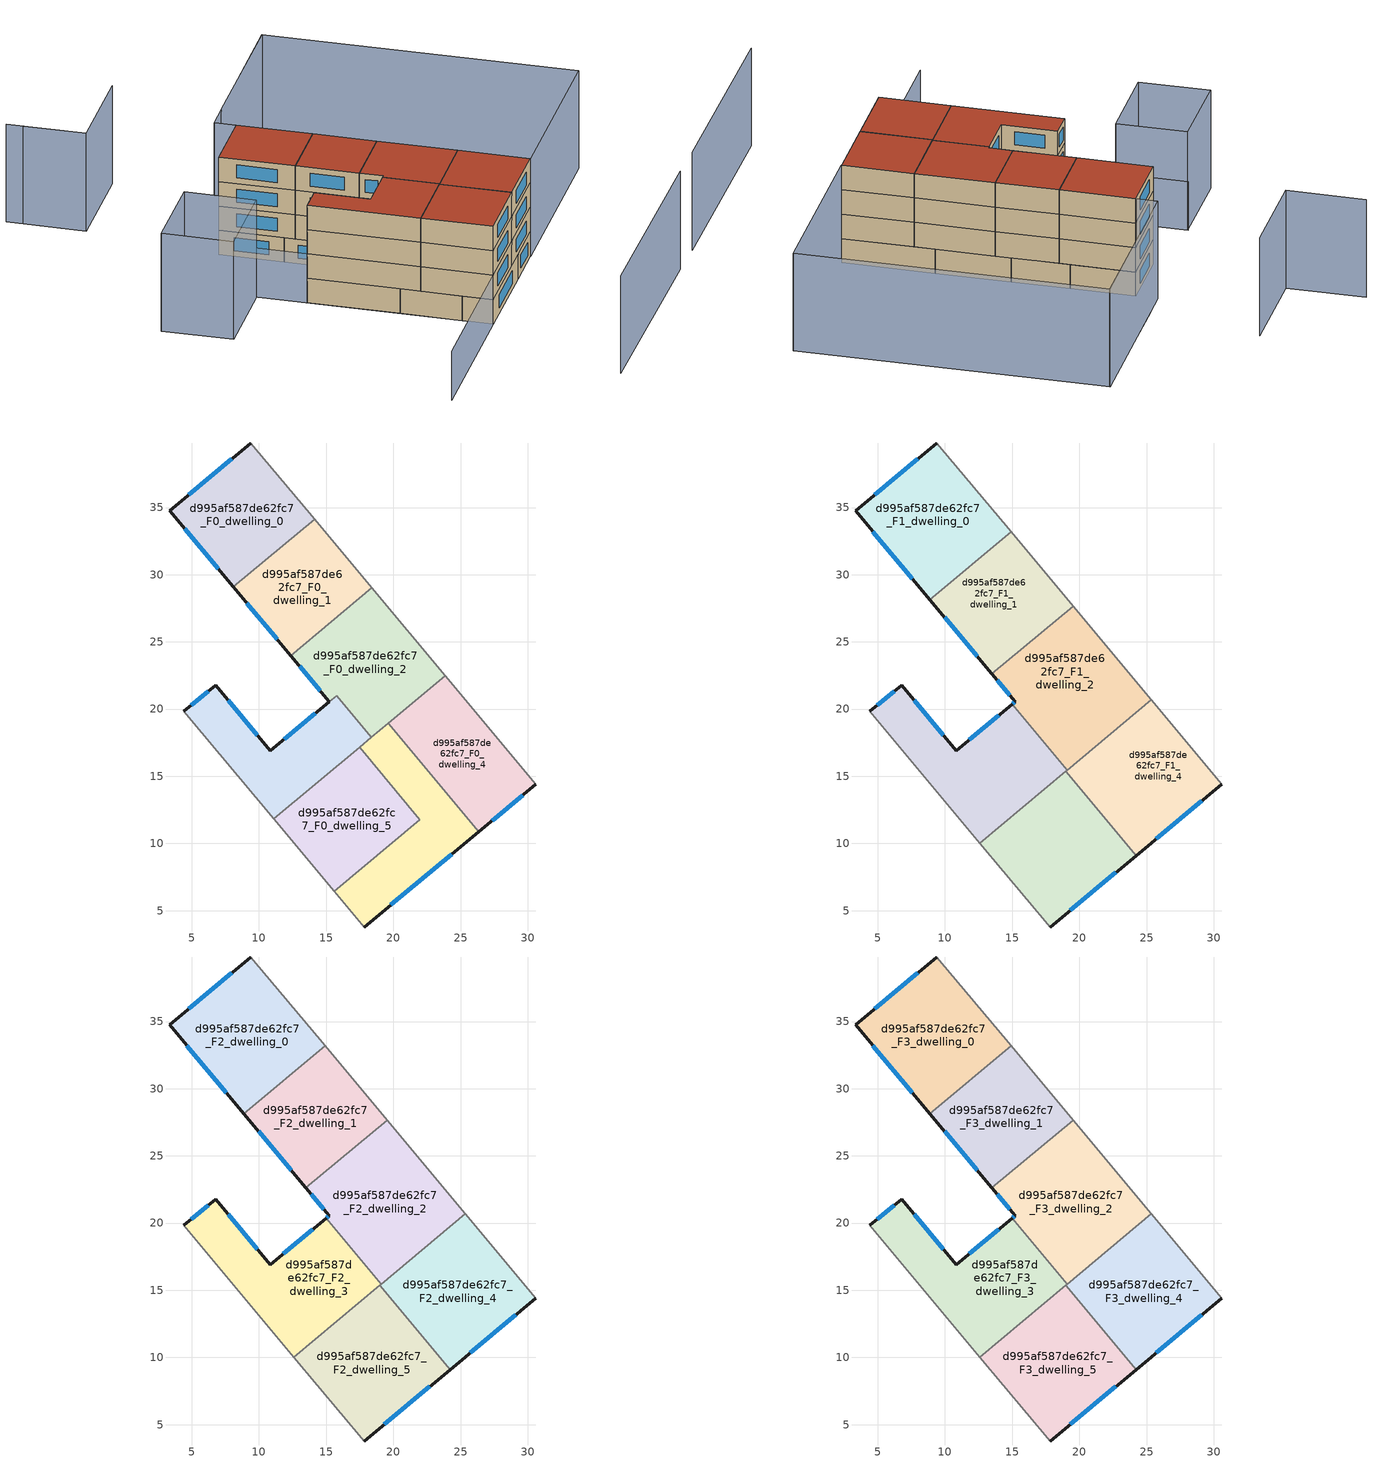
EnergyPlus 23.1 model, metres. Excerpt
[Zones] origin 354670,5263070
d995af587de62fc7_F0_dwelling_0
 floor ground (EU_floor_Construction): 9.4,39.8 14.13,34.13 8.09,29.09 3.35,34.77 z0
 wall outside (EU_wall_Construction): 9.4,39.8 3.35,34.77 8.09,29.09 z0:3
 wall to d995af587de62fc7_F0_dwelling_1 (EU_wall_Construction): 8.09,29.09 14.13,34.13 z0:3
 wall adiabatic (EU_wall_Construction): 14.13,34.13 9.4,39.8 z0:3
 window (EU_Window_Construction): 4.46,33.44 6.98,30.42 / 7.98,38.62 4.77,35.95 z0.7:2.3
d995af587de62fc7_F0_dwelling_1
 floor ground (EU_floor_Construction): 14.13,34.13 18.4,29.03 12.36,23.98 8.09,29.09 z0
 wall outside (EU_wall_Construction): 8.09,29.09 12.36,23.98 z0:3
 wall to d995af587de62fc7_F0_dwelling_2 (EU_wall_Construction): 12.36,23.98 18.4,29.03 z0:3
 wall adiabatic (EU_wall_Construction): 18.4,29.03 14.13,34.13 z0:3
 window (EU_Window_Construction): 9.09,27.89 11.36,25.18 z0.7:2.3
d995af587de62fc7_F0_dwelling_2
 floor ground (EU_floor_Construction): 18.4,29.03 23.87,22.48 18.37,17.89 15.77,21 15.23,20.55 12.36,23.98 z0
 wall outside (EU_wall_Construction): 12.36,23.98 15.23,20.55 z0:3
 wall adiabatic (EU_wall_Construction): 23.87,22.48 18.4,29.03 z0:3
 wall to d995af587de62fc7_F0_dwelling_3 (EU_wall_Construction): 15.23,20.55 15.77,21 18.37,17.89 z0:3
 wall to d995af587de62fc7_F0_dwelling_4 (EU_wall_Construction): 19.62,18.93 23.87,22.48 z0:3
 wall to d995af587de62fc7_F0_dwelling_6 (EU_wall_Construction): 18.37,17.89 19.62,18.93 z0:3
 window (EU_Window_Construction): 13.03,23.18 14.56,21.36 z0.7:2.3
d995af587de62fc7_F0_dwelling_3
 floor ground (EU_floor_Construction): 15.77,21 18.37,17.89 11.11,11.82 4.42,19.83 6.77,21.79 10.84,16.91 z0
 wall outside (EU_wall_Construction): 15.23,20.55 10.84,16.91 6.77,21.79 4.42,19.83 z0:3
 wall adiabatic (EU_wall_Construction): 4.42,19.83 11.11,11.82 z0:3
 wall to d995af587de62fc7_F0_dwelling_5 (EU_wall_Construction): 11.11,11.82 17.49,17.15 z0:3
 wall to d995af587de62fc7_F0_dwelling_6 (EU_wall_Construction): 17.49,17.15 18.37,17.89 z0:3
 window (EU_Window_Construction): 6.22,21.33 4.97,20.29 / 9.88,18.06 7.72,20.64 / 14.2,19.69 11.87,17.77 z0.7:2.3
d995af587de62fc7_F0_dwelling_4
 floor ground (EU_floor_Construction): 23.87,22.48 30.61,14.41 26.35,10.87 19.62,18.93 z0
 wall outside (EU_wall_Construction): 26.35,10.87 30.61,14.41 z0:3
 wall to d995af587de62fc7_F0_dwelling_6 (EU_wall_Construction): 19.62,18.93 26.35,10.87 z0:3
 wall adiabatic (EU_wall_Construction): 30.61,14.41 23.87,22.48 z0:3
 window (EU_Window_Construction): 27.36,11.7 29.61,13.58 z0.7:2.3
d995af587de62fc7_F0_dwelling_5
 floor ground (EU_floor_Construction): 17.49,17.15 21.97,11.78 15.59,6.45 11.11,11.82 z0
 wall to d995af587de62fc7_F0_dwelling_6 (EU_wall_Construction): 15.59,6.45 21.97,11.78 17.49,17.15 z0:3
 wall adiabatic (EU_wall_Construction): 11.11,11.82 15.59,6.45 z0:3
 ceiling adiabatic (EU_roof_Construction): 21.97,11.78 18.98,15.36 12.6,10.03 11.11,11.82 15.59,6.45 z3
d995af587de62fc7_F0_dwelling_6
 floor ground (EU_floor_Construction): 19.62,18.93 26.35,10.87 17.82,3.79 15.59,6.45 21.97,11.78 17.49,17.15 z0
 wall outside (EU_wall_Construction): 17.82,3.79 26.35,10.87 z0:3
 wall adiabatic (EU_wall_Construction): 15.59,6.45 17.82,3.79 z0:3
 window (EU_Window_Construction): 19.82,5.45 24.35,9.21 z0.7:2.3
d995af587de62fc7_F1_dwelling_0
 floor to d995af587de62fc7_F0_dwelling_0 (EU_floor_Construction): 9.4,39.8 14.13,34.13 8.09,29.09 3.35,34.77 z3
 floor to d995af587de62fc7_F0_dwelling_1 (EU_floor_Construction): 14.13,34.13 14.92,33.19 8.88,28.14 8.09,29.09 z3
 wall outside (EU_wall_Construction): 9.4,39.8 3.35,34.77 8.88,28.14 z3:6
 wall to d995af587de62fc7_F1_dwelling_1 (EU_wall_Construction): 8.88,28.14 14.92,33.19 z3:6
 wall adiabatic (EU_wall_Construction): 14.92,33.19 9.4,39.8 z3:6
 window (EU_Window_Construction): 4.65,33.21 7.58,29.7 / 7.98,38.62 4.77,35.95 z3.7:5.3
d995af587de62fc7_F1_dwelling_1
 floor to d995af587de62fc7_F0_dwelling_1 (EU_floor_Construction): 14.92,33.19 18.4,29.03 12.36,23.98 8.88,28.14 z3
 floor to d995af587de62fc7_F0_dwelling_2 (EU_floor_Construction): 18.4,29.03 19.54,27.66 13.5,22.62 12.36,23.98 z3
 wall outside (EU_wall_Construction): 8.88,28.14 13.5,22.62 z3:6
 wall to d995af587de62fc7_F1_dwelling_2 (EU_wall_Construction): 13.5,22.62 19.54,27.66 z3:6
 wall adiabatic (EU_wall_Construction): 19.54,27.66 14.92,33.19 z3:6
 window (EU_Window_Construction): 9.97,26.85 12.42,23.92 z3.7:5.3
d995af587de62fc7_F1_dwelling_2
 floor to d995af587de62fc7_F0_dwelling_2 (EU_floor_Construction): 19.54,27.66 23.87,22.48 18.37,17.89 15.77,21 15.23,20.55 13.5,22.62 z3
 floor to d995af587de62fc7_F0_dwelling_4 (EU_floor_Construction): 23.87,22.48 25.37,20.69 21.12,17.14 19.62,18.93 z3
 floor to d995af587de62fc7_F0_dwelling_3 (EU_floor_Construction): 15.77,21 18.37,17.89 17.59,17.24 14.99,20.35 z3
 floor to d995af587de62fc7_F0_dwelling_6 (EU_floor_Construction): 19.62,18.93 21.12,17.14 19.09,15.45 17.59,17.24 z3
 wall outside (EU_wall_Construction): 13.5,22.62 15.23,20.55 14.99,20.35 z3:6
 wall adiabatic (EU_wall_Construction): 25.37,20.69 19.54,27.66 z3:6
 wall to d995af587de62fc7_F1_dwelling_3 (EU_wall_Construction): 14.99,20.35 19.09,15.45 z3:6
 wall to d995af587de62fc7_F1_dwelling_4 (EU_wall_Construction): 19.09,15.45 25.37,20.69 z3:6
 window (EU_Window_Construction): 15.17,20.5 15.05,20.4 / 13.91,22.13 14.82,21.04 z3.7:5.3
d995af587de62fc7_F1_dwelling_3
 floor to d995af587de62fc7_F0_dwelling_3 (EU_floor_Construction): 14.99,20.35 17.59,17.24 11.11,11.82 4.42,19.83 6.77,21.79 10.84,16.91 z3
 floor to d995af587de62fc7_F0_dwelling_5 (EU_floor_Construction): 17.49,17.15 18.98,15.36 12.6,10.03 11.11,11.82 z3
 floor to d995af587de62fc7_F0_dwelling_6 (EU_floor_Construction): 17.59,17.24 19.09,15.45 18.99,15.37 18.98,15.36 17.49,17.15 z3
 wall outside (EU_wall_Construction): 14.99,20.35 10.84,16.91 6.77,21.79 4.42,19.83 z3:6
 wall to d995af587de62fc7_F1_dwelling_5 (EU_wall_Construction): 12.6,10.03 18.99,15.37 z3:6
 wall adiabatic (EU_wall_Construction): 4.42,19.83 12.6,10.03 z3:6
 wall to d995af587de62fc7_F1_dwelling_4 (EU_wall_Construction): 18.99,15.37 19.08,15.45 z3:6
 window (EU_Window_Construction): 6.22,21.33 4.97,20.29 / 9.88,18.06 7.72,20.64 / 14.01,19.54 11.81,17.72 z3.7:5.3
d995af587de62fc7_F1_dwelling_4
 floor to d995af587de62fc7_F0_dwelling_4 (EU_floor_Construction): 25.37,20.69 30.61,14.41 26.35,10.87 21.12,17.14 z3
 floor to d995af587de62fc7_F0_dwelling_6 (EU_floor_Construction): 21.12,17.14 26.35,10.87 24.22,9.1 18.99,15.37 z3
 wall outside (EU_wall_Construction): 24.22,9.1 30.61,14.41 z3:6
 wall to d995af587de62fc7_F1_dwelling_5 (EU_wall_Construction): 18.99,15.37 24.22,9.1 z3:6
 wall adiabatic (EU_wall_Construction): 30.61,14.41 25.37,20.69 z3:6
 window (EU_Window_Construction): 25.73,10.35 29.11,13.16 z3.7:5.3
d995af587de62fc7_F1_dwelling_5
 floor to d995af587de62fc7_F0_dwelling_6 (EU_floor_Construction): 21.97,11.78 18.98,15.36 18.99,15.37 24.22,9.1 17.82,3.79 15.59,6.45 z3
 floor adiabatic (EU_floor_Construction): 18.98,15.36 21.97,11.78 15.59,6.45 12.6,10.03 z3
 wall outside (EU_wall_Construction): 17.82,3.79 24.22,9.1 z3:6
 wall adiabatic (EU_wall_Construction): 12.6,10.03 17.82,3.79 z3:6
 window (EU_Window_Construction): 19.32,5.03 22.72,7.85 z3.7:5.3
d995af587de62fc7_F2_dwelling_0
 floor to d995af587de62fc7_F1_dwelling_0 (EU_floor_Construction): 9.4,39.8 14.92,33.19 8.88,28.14 3.35,34.77 z6
 wall outside (EU_wall_Construction): 9.4,39.8 3.35,34.77 8.88,28.14 z6:9
 wall to d995af587de62fc7_F2_dwelling_1 (EU_wall_Construction): 8.88,28.14 14.92,33.19 z6:9
 wall adiabatic (EU_wall_Construction): 14.92,33.19 9.4,39.8 z6:9
 window (EU_Window_Construction): 4.65,33.21 7.58,29.7 / 7.98,38.62 4.77,35.95 z6.7:8.3
d995af587de62fc7_F2_dwelling_1
 floor to d995af587de62fc7_F1_dwelling_1 (EU_floor_Construction): 14.92,33.19 19.54,27.66 13.5,22.62 8.88,28.14 z6
 wall outside (EU_wall_Construction): 8.88,28.14 13.5,22.62 z6:9
 wall to d995af587de62fc7_F2_dwelling_2 (EU_wall_Construction): 13.5,22.62 19.54,27.66 z6:9
 wall adiabatic (EU_wall_Construction): 19.54,27.66 14.92,33.19 z6:9
 window (EU_Window_Construction): 9.97,26.85 12.42,23.92 z6.7:8.3
d995af587de62fc7_F2_dwelling_2
 floor to d995af587de62fc7_F1_dwelling_2 (EU_floor_Construction): 19.54,27.66 25.37,20.69 19.09,15.45 14.99,20.35 15.23,20.55 13.5,22.62 z6
 wall outside (EU_wall_Construction): 13.5,22.62 15.23,20.55 14.99,20.35 z6:9
 wall adiabatic (EU_wall_Construction): 25.37,20.69 19.54,27.66 z6:9
 wall to d995af587de62fc7_F2_dwelling_3 (EU_wall_Construction): 14.99,20.35 19.09,15.45 z6:9
 wall to d995af587de62fc7_F2_dwelling_4 (EU_wall_Construction): 19.09,15.45 25.37,20.69 z6:9
 window (EU_Window_Construction): 15.17,20.5 15.05,20.4 / 13.91,22.13 14.82,21.04 z6.7:8.3
d995af587de62fc7_F2_dwelling_3
 floor to d995af587de62fc7_F1_dwelling_3 (EU_floor_Construction): 14.99,20.35 19.09,15.45 18.99,15.37 12.6,10.03 4.42,19.83 6.77,21.79 10.84,16.91 z6
 wall outside (EU_wall_Construction): 14.99,20.35 10.84,16.91 6.77,21.79 4.42,19.83 z6:9
 wall to d995af587de62fc7_F2_dwelling_5 (EU_wall_Construction): 12.6,10.03 18.99,15.37 z6:9
 wall adiabatic (EU_wall_Construction): 4.42,19.83 12.6,10.03 z6:9
 wall to d995af587de62fc7_F2_dwelling_4 (EU_wall_Construction): 18.99,15.37 19.08,15.45 z6:9
 window (EU_Window_Construction): 6.22,21.33 4.97,20.29 / 9.88,18.06 7.72,20.64 / 14.01,19.54 11.81,17.72 z6.7:8.3
d995af587de62fc7_F2_dwelling_4
 floor to d995af587de62fc7_F1_dwelling_4 (EU_floor_Construction): 25.37,20.69 30.61,14.41 24.22,9.1 18.99,15.37 z6
 wall outside (EU_wall_Construction): 24.22,9.1 30.61,14.41 z6:9
 wall to d995af587de62fc7_F2_dwelling_5 (EU_wall_Construction): 18.99,15.37 24.22,9.1 z6:9
 wall adiabatic (EU_wall_Construction): 30.61,14.41 25.37,20.69 z6:9
 window (EU_Window_Construction): 25.73,10.35 29.11,13.16 z6.7:8.3
d995af587de62fc7_F2_dwelling_5
 floor to d995af587de62fc7_F1_dwelling_5 (EU_floor_Construction): 18.99,15.37 24.22,9.1 17.82,3.79 12.6,10.03 z6
 wall outside (EU_wall_Construction): 17.82,3.79 24.22,9.1 z6:9
 wall adiabatic (EU_wall_Construction): 12.6,10.03 17.82,3.79 z6:9
 window (EU_Window_Construction): 19.32,5.03 22.72,7.85 z6.7:8.3
d995af587de62fc7_F3_dwelling_0
 floor to d995af587de62fc7_F2_dwelling_0 (EU_floor_Construction): 9.4,39.8 14.92,33.19 8.88,28.14 3.35,34.77 z9
 wall outside (EU_wall_Construction): 9.4,39.8 3.35,34.77 8.88,28.14 z9:12
 wall to d995af587de62fc7_F3_dwelling_1 (EU_wall_Construction): 8.88,28.14 14.92,33.19 z9:12
 wall adiabatic (EU_wall_Construction): 14.92,33.19 9.4,39.8 z9:12
 window (EU_Window_Construction): 4.65,33.21 7.58,29.7 / 7.98,38.62 4.77,35.95 z9.7:11.3
 roof outside (EU_roof_Construction): 14.92,33.19 9.4,39.8 3.35,34.77 8.88,28.14 z12
d995af587de62fc7_F3_dwelling_1
 floor to d995af587de62fc7_F2_dwelling_1 (EU_floor_Construction): 14.92,33.19 19.54,27.66 13.5,22.62 8.88,28.14 z9
 wall outside (EU_wall_Construction): 8.88,28.14 13.5,22.62 z9:12
 wall to d995af587de62fc7_F3_dwelling_2 (EU_wall_Construction): 13.5,22.62 19.54,27.66 z9:12
 wall adiabatic (EU_wall_Construction): 19.54,27.66 14.92,33.19 z9:12
 window (EU_Window_Construction): 9.97,26.85 12.42,23.92 z9.7:11.3
 roof outside (EU_roof_Construction): 19.54,27.66 14.92,33.19 8.88,28.14 13.5,22.62 z12
d995af587de62fc7_F3_dwelling_2
 floor to d995af587de62fc7_F2_dwelling_2 (EU_floor_Construction): 19.54,27.66 25.37,20.69 19.09,15.45 14.99,20.35 15.23,20.55 13.5,22.62 z9
 wall outside (EU_wall_Construction): 13.5,22.62 15.23,20.55 14.99,20.35 z9:12
 wall adiabatic (EU_wall_Construction): 25.37,20.69 19.54,27.66 z9:12
 wall to d995af587de62fc7_F3_dwelling_3 (EU_wall_Construction): 14.99,20.35 19.09,15.45 z9:12
 wall to d995af587de62fc7_F3_dwelling_4 (EU_wall_Construction): 19.09,15.45 25.37,20.69 z9:12
 window (EU_Window_Construction): 15.17,20.5 15.05,20.4 / 13.91,22.13 14.82,21.04 z9.7:11.3
 roof outside (EU_roof_Construction): 25.37,20.69 19.54,27.66 13.5,22.62 15.23,20.55 14.99,20.35 19.09,15.45 z12
d995af587de62fc7_F3_dwelling_3
 floor to d995af587de62fc7_F2_dwelling_3 (EU_floor_Construction): 14.99,20.35 19.09,15.45 18.99,15.37 12.6,10.03 4.42,19.83 6.77,21.79 10.84,16.91 z9
 wall outside (EU_wall_Construction): 14.99,20.35 10.84,16.91 6.77,21.79 4.42,19.83 z9:12
 wall to d995af587de62fc7_F3_dwelling_5 (EU_wall_Construction): 12.6,10.03 18.99,15.37 z9:12
 wall adiabatic (EU_wall_Construction): 4.42,19.83 12.6,10.03 z9:12
 wall to d995af587de62fc7_F3_dwelling_4 (EU_wall_Construction): 18.99,15.37 19.08,15.45 z9:12
 window (EU_Window_Construction): 6.22,21.33 4.97,20.29 / 9.88,18.06 7.72,20.64 / 14.01,19.54 11.81,17.72 z9.7:11.3
 roof outside (EU_roof_Construction): 18.99,15.37 19.09,15.45 14.99,20.35 10.84,16.91 6.77,21.79 4.42,19.83 12.6,10.03 z12
d995af587de62fc7_F3_dwelling_4
 floor to d995af587de62fc7_F2_dwelling_4 (EU_floor_Construction): 25.37,20.69 30.61,14.41 24.22,9.1 18.99,15.37 z9
 wall outside (EU_wall_Construction): 24.22,9.1 30.61,14.41 z9:12
 wall to d995af587de62fc7_F3_dwelling_5 (EU_wall_Construction): 18.99,15.37 24.22,9.1 z9:12
 wall adiabatic (EU_wall_Construction): 30.61,14.41 25.37,20.69 z9:12
 window (EU_Window_Construction): 25.73,10.35 29.11,13.16 z9.7:11.3
 roof outside (EU_roof_Construction): 30.61,14.41 25.37,20.69 18.99,15.37 24.22,9.1 z12
d995af587de62fc7_F3_dwelling_5
 floor to d995af587de62fc7_F2_dwelling_5 (EU_floor_Construction): 18.99,15.37 24.22,9.1 17.82,3.79 12.6,10.03 z9
 wall outside (EU_wall_Construction): 17.82,3.79 24.22,9.1 z9:12
 wall adiabatic (EU_wall_Construction): 12.6,10.03 17.82,3.79 z9:12
 window (EU_Window_Construction): 19.32,5.03 22.72,7.85 z9.7:11.3
 roof outside (EU_roof_Construction): 24.22,9.1 18.99,15.37 12.6,10.03 17.82,3.79 z12
shading: 22.13,-13.9 41.98,2.3 / -10.72,54.82 -4.95,47.86 / 4.02,55.31 -4.97,47.85 / -4.97,47.85 -9.49,53.29 / 24.39,55.46 10.3,43.76 / 0.63,24.08 -7.21,17.57 / -7.21,17.57 -12.4,23.82 / -12.4,23.82 -4.56,30.33 / -4.56,30.33 0.63,24.08 / 30.66,14.36 7.82,41.7 / 7.82,41.7 24.35,55.51 / 24.35,55.51 47.19,28.18 / 47.19,28.18 30.66,14.36 z0:12; -4.47,30.48 17.82,3.79 / 17.82,3.79 3.46,-8.21 z0:6
[Building]
EU S2 Campaign: North Axis=0; Terrain=City; Solar Distribution=FullExterior
[Site:Location]
Budapest.Ferenc.Liszt.Intl.AP: Latitude=47.437; Longitude=19.256; Time Zone=1; Elevation=185
[SizingPeriod:WeatherFileDays]
AnnualSizingPeriod: Begin Month=1; Begin Day of Month=1; End Month=12; End Day of Month=31; Day of Week for Start Day=Monday; Use Weather File Daylight Saving Period=No; Use Weather File Rain and Snow Indicators=No
[MATERIAL]
EU_InternalMass_Material: Roughness=MediumRough; Thickness=0.1; Conductivity=1; Density=1800; Specific Heat=900; Thermal Absorptance=0.9; Solar Absorptance=0.7; Visible Absorptance=0.7
[MATERIAL:NOMASS] Roughness=MediumRough; Thermal Absorptance=0.9; Solar Absorptance=0.7; Visible Absorptance=0.7
Name | Thermal Resistance
EU_wall_NoMass | 0.832559
EU_roof_NoMass | 1.39638
EU_floor_NoMass | 0.872794
[WINDOWMATERIAL:SIMPLEGLAZINGSYSTEM]
EU_Window_SimpleGlazing: UFactor=2.79869; Solar Heat Gain Coefficient=0.75; Visible Transmittance=0.75
[CONSTRUCTION]
EU_wall_Construction: EU_wall_NoMass
EU_roof_Construction: EU_roof_NoMass
EU_floor_Construction: EU_floor_NoMass
EU_Window_Construction: EU_Window_SimpleGlazing
EU_InternalMass_Construction: EU_InternalMass_Material
[ZONE] Type=1; Multiplier=1; Ceiling Height=autocalculate; Floor Area=autocalculate; Part of Total Floor Area=Yes
Name | Volume
d995af587de62fc7_F0_dwelling_0; d995af587de62fc7_F0_dwelling_4 | 174.538
d995af587de62fc7_F1_dwelling_0; d995af587de62fc7_F2_dwelling_0; d995af587de62fc7_F3_dwelling_0 | 203.64
d995af587de62fc7_F0_dwelling_1 | 157.14
d995af587de62fc7_F1_dwelling_1; d995af587de62fc7_F2_dwelling_1; d995af587de62fc7_F3_dwelling_1 | 169.962
d995af587de62fc7_F0_dwelling_2 | 192.753
d995af587de62fc7_F1_dwelling_2; d995af587de62fc7_F2_dwelling_2; d995af587de62fc7_F3_dwelling_2 | 220.464
d995af587de62fc7_F0_dwelling_3 | 173.717
d995af587de62fc7_F1_dwelling_3; d995af587de62fc7_F2_dwelling_3; d995af587de62fc7_F3_dwelling_3 | 220.46
d995af587de62fc7_F1_dwelling_4; d995af587de62fc7_F2_dwelling_4; d995af587de62fc7_F3_dwelling_4 | 203.623
d995af587de62fc7_F0_dwelling_5 | 174.551
d995af587de62fc7_F1_dwelling_5; d995af587de62fc7_F2_dwelling_5; d995af587de62fc7_F3_dwelling_5 | 203.616
d995af587de62fc7_F0_dwelling_6 | 174.547
[INTERNALMASS] Construction=EU_InternalMass_Construction
Name | Zone or ZoneList | Surface Area
d995af587de62fc7_F0_dwelling_0_EU_InternalMass | d995af587de62fc7_F0_dwelling_0 | 58.1793
d995af587de62fc7_F0_dwelling_1_EU_InternalMass | d995af587de62fc7_F0_dwelling_1 | 52.3801
d995af587de62fc7_F0_dwelling_2_EU_InternalMass | d995af587de62fc7_F0_dwelling_2 | 64.2505
d995af587de62fc7_F0_dwelling_3_EU_InternalMass | d995af587de62fc7_F0_dwelling_3 | 57.913
d995af587de62fc7_F0_dwelling_4_EU_InternalMass | d995af587de62fc7_F0_dwelling_4 | 58.1774
d995af587de62fc7_F0_dwelling_5_EU_InternalMass | d995af587de62fc7_F0_dwelling_5 | 58.1812
d995af587de62fc7_F0_dwelling_6_EU_InternalMass | d995af587de62fc7_F0_dwelling_6 | 58.1822
d995af587de62fc7_F1_dwelling_0_EU_InternalMass | d995af587de62fc7_F1_dwelling_0 | 67.88
d995af587de62fc7_F1_dwelling_1_EU_InternalMass | d995af587de62fc7_F1_dwelling_1 | 56.6541
d995af587de62fc7_F1_dwelling_2_EU_InternalMass | d995af587de62fc7_F1_dwelling_2 | 73.4871
d995af587de62fc7_F1_dwelling_3_EU_InternalMass | d995af587de62fc7_F1_dwelling_3 | 73.4885
d995af587de62fc7_F1_dwelling_4_EU_InternalMass | d995af587de62fc7_F1_dwelling_4 | 67.873
d995af587de62fc7_F1_dwelling_5_EU_InternalMass | d995af587de62fc7_F1_dwelling_5 | 67.8709
d995af587de62fc7_F2_dwelling_0_EU_InternalMass | d995af587de62fc7_F2_dwelling_0 | 67.88
d995af587de62fc7_F2_dwelling_1_EU_InternalMass | d995af587de62fc7_F2_dwelling_1 | 56.6541
d995af587de62fc7_F2_dwelling_2_EU_InternalMass | d995af587de62fc7_F2_dwelling_2 | 73.4871
d995af587de62fc7_F2_dwelling_3_EU_InternalMass | d995af587de62fc7_F2_dwelling_3 | 73.4885
d995af587de62fc7_F2_dwelling_4_EU_InternalMass | d995af587de62fc7_F2_dwelling_4 | 67.873
d995af587de62fc7_F2_dwelling_5_EU_InternalMass | d995af587de62fc7_F2_dwelling_5 | 67.8709
d995af587de62fc7_F3_dwelling_0_EU_InternalMass | d995af587de62fc7_F3_dwelling_0 | 67.88
d995af587de62fc7_F3_dwelling_1_EU_InternalMass | d995af587de62fc7_F3_dwelling_1 | 56.6541
d995af587de62fc7_F3_dwelling_2_EU_InternalMass | d995af587de62fc7_F3_dwelling_2 | 73.4871
d995af587de62fc7_F3_dwelling_3_EU_InternalMass | d995af587de62fc7_F3_dwelling_3 | 73.4885
d995af587de62fc7_F3_dwelling_4_EU_InternalMass | d995af587de62fc7_F3_dwelling_4 | 67.873
d995af587de62fc7_F3_dwelling_5_EU_InternalMass | d995af587de62fc7_F3_dwelling_5 | 67.8709
[OTHEREQUIPMENT] Fuel Type=Electricity; Design Level Calculation Method=Watts/Area; Power per Zone Floor Area=1; Fraction Latent=0; Fraction Radiant=0; Fraction Lost=0; Carbon Dioxide Generation Rate=0; EndUse Subcategory=EU_Step8_InternalGains
Name | Zone or ZoneList or Space or SpaceList | Schedule
EU_Step8_InternalGain_d995af587de62fc7_F0_dwelling_0_f000 | d995af587de62fc7_F0_dwelling_0 | EU_Step8_GainSchedule_d995af587de62fc7_F0_dwelling_0_f000
EU_Step8_InternalGain_d995af587de62fc7_F0_dwelling_1_f000 | d995af587de62fc7_F0_dwelling_1 | EU_Step8_GainSchedule_d995af587de62fc7_F0_dwelling_1_f000
EU_Step8_InternalGain_d995af587de62fc7_F0_dwelling_2_f000 | d995af587de62fc7_F0_dwelling_2 | EU_Step8_GainSchedule_d995af587de62fc7_F0_dwelling_2_f000
EU_Step8_InternalGain_d995af587de62fc7_F0_dwelling_3_f000 | d995af587de62fc7_F0_dwelling_3 | EU_Step8_GainSchedule_d995af587de62fc7_F0_dwelling_3_f000
EU_Step8_InternalGain_d995af587de62fc7_F0_dwelling_4_f000 | d995af587de62fc7_F0_dwelling_4 | EU_Step8_GainSchedule_d995af587de62fc7_F0_dwelling_4_f000
EU_Step8_InternalGain_d995af587de62fc7_F0_dwelling_5_f000 | d995af587de62fc7_F0_dwelling_5 | EU_Step8_GainSchedule_d995af587de62fc7_F0_dwelling_5_f000
EU_Step8_InternalGain_d995af587de62fc7_F0_dwelling_6_f000 | d995af587de62fc7_F0_dwelling_6 | EU_Step8_GainSchedule_d995af587de62fc7_F0_dwelling_6_f000
EU_Step8_InternalGain_d995af587de62fc7_F1_dwelling_0_f000 | d995af587de62fc7_F1_dwelling_0 | EU_Step8_GainSchedule_d995af587de62fc7_F1_dwelling_0_f000
EU_Step8_InternalGain_d995af587de62fc7_F1_dwelling_1_f000 | d995af587de62fc7_F1_dwelling_1 | EU_Step8_GainSchedule_d995af587de62fc7_F1_dwelling_1_f000
EU_Step8_InternalGain_d995af587de62fc7_F1_dwelling_2_f000 | d995af587de62fc7_F1_dwelling_2 | EU_Step8_GainSchedule_d995af587de62fc7_F1_dwelling_2_f000
EU_Step8_InternalGain_d995af587de62fc7_F1_dwelling_3_f000 | d995af587de62fc7_F1_dwelling_3 | EU_Step8_GainSchedule_d995af587de62fc7_F1_dwelling_3_f000
EU_Step8_InternalGain_d995af587de62fc7_F1_dwelling_4_f000 | d995af587de62fc7_F1_dwelling_4 | EU_Step8_GainSchedule_d995af587de62fc7_F1_dwelling_4_f000
EU_Step8_InternalGain_d995af587de62fc7_F1_dwelling_5_f000 | d995af587de62fc7_F1_dwelling_5 | EU_Step8_GainSchedule_d995af587de62fc7_F1_dwelling_5_f000
EU_Step8_InternalGain_d995af587de62fc7_F2_dwelling_0_f000 | d995af587de62fc7_F2_dwelling_0 | EU_Step8_GainSchedule_d995af587de62fc7_F2_dwelling_0_f000
EU_Step8_InternalGain_d995af587de62fc7_F2_dwelling_1_f000 | d995af587de62fc7_F2_dwelling_1 | EU_Step8_GainSchedule_d995af587de62fc7_F2_dwelling_1_f000
EU_Step8_InternalGain_d995af587de62fc7_F2_dwelling_2_f000 | d995af587de62fc7_F2_dwelling_2 | EU_Step8_GainSchedule_d995af587de62fc7_F2_dwelling_2_f000
EU_Step8_InternalGain_d995af587de62fc7_F2_dwelling_3_f000 | d995af587de62fc7_F2_dwelling_3 | EU_Step8_GainSchedule_d995af587de62fc7_F2_dwelling_3_f000
EU_Step8_InternalGain_d995af587de62fc7_F2_dwelling_4_f000 | d995af587de62fc7_F2_dwelling_4 | EU_Step8_GainSchedule_d995af587de62fc7_F2_dwelling_4_f000
EU_Step8_InternalGain_d995af587de62fc7_F2_dwelling_5_f000 | d995af587de62fc7_F2_dwelling_5 | EU_Step8_GainSchedule_d995af587de62fc7_F2_dwelling_5_f000
EU_Step8_InternalGain_d995af587de62fc7_F3_dwelling_0_f000 | d995af587de62fc7_F3_dwelling_0 | EU_Step8_GainSchedule_d995af587de62fc7_F3_dwelling_0_f000
EU_Step8_InternalGain_d995af587de62fc7_F3_dwelling_1_f000 | d995af587de62fc7_F3_dwelling_1 | EU_Step8_GainSchedule_d995af587de62fc7_F3_dwelling_1_f000
EU_Step8_InternalGain_d995af587de62fc7_F3_dwelling_2_f000 | d995af587de62fc7_F3_dwelling_2 | EU_Step8_GainSchedule_d995af587de62fc7_F3_dwelling_2_f000
EU_Step8_InternalGain_d995af587de62fc7_F3_dwelling_3_f000 | d995af587de62fc7_F3_dwelling_3 | EU_Step8_GainSchedule_d995af587de62fc7_F3_dwelling_3_f000
EU_Step8_InternalGain_d995af587de62fc7_F3_dwelling_4_f000 | d995af587de62fc7_F3_dwelling_4 | EU_Step8_GainSchedule_d995af587de62fc7_F3_dwelling_4_f000
EU_Step8_InternalGain_d995af587de62fc7_F3_dwelling_5_f000 | d995af587de62fc7_F3_dwelling_5 | EU_Step8_GainSchedule_d995af587de62fc7_F3_dwelling_5_f000
[ZONEVENTILATION:DESIGNFLOWRATE] Schedule=EU_AlwaysOn; Design Flow Rate Calculation Method=AirChanges/Hour; Air Changes per Hour=0.475469; Ventilation Type=Natural; Fan Pressure Rise=0; Fan Total Efficiency=1; Constant Term Coefficient=1; Temperature Term Coefficient=0; Velocity Term Coefficient=0; Velocity Squared Term Coefficient=0; Minimum Indoor Temperature=-100; Maximum Indoor Temperature=100; Delta Temperature=-100; Minimum Outdoor Temperature=-100; Maximum Outdoor Temperature=100; Maximum Wind Speed=40
Name | Zone or ZoneList or Space or SpaceList
EU_ConstantAir_d995af587de62fc7_F0_dwelling_0 | d995af587de62fc7_F0_dwelling_0
EU_ConstantAir_d995af587de62fc7_F0_dwelling_1 | d995af587de62fc7_F0_dwelling_1
EU_ConstantAir_d995af587de62fc7_F0_dwelling_2 | d995af587de62fc7_F0_dwelling_2
EU_ConstantAir_d995af587de62fc7_F0_dwelling_3 | d995af587de62fc7_F0_dwelling_3
EU_ConstantAir_d995af587de62fc7_F0_dwelling_4 | d995af587de62fc7_F0_dwelling_4
EU_ConstantAir_d995af587de62fc7_F0_dwelling_5 | d995af587de62fc7_F0_dwelling_5
EU_ConstantAir_d995af587de62fc7_F0_dwelling_6 | d995af587de62fc7_F0_dwelling_6
EU_ConstantAir_d995af587de62fc7_F1_dwelling_0 | d995af587de62fc7_F1_dwelling_0
EU_ConstantAir_d995af587de62fc7_F1_dwelling_1 | d995af587de62fc7_F1_dwelling_1
EU_ConstantAir_d995af587de62fc7_F1_dwelling_2 | d995af587de62fc7_F1_dwelling_2
EU_ConstantAir_d995af587de62fc7_F1_dwelling_3 | d995af587de62fc7_F1_dwelling_3
EU_ConstantAir_d995af587de62fc7_F1_dwelling_4 | d995af587de62fc7_F1_dwelling_4
EU_ConstantAir_d995af587de62fc7_F1_dwelling_5 | d995af587de62fc7_F1_dwelling_5
EU_ConstantAir_d995af587de62fc7_F2_dwelling_0 | d995af587de62fc7_F2_dwelling_0
EU_ConstantAir_d995af587de62fc7_F2_dwelling_1 | d995af587de62fc7_F2_dwelling_1
EU_ConstantAir_d995af587de62fc7_F2_dwelling_2 | d995af587de62fc7_F2_dwelling_2
EU_ConstantAir_d995af587de62fc7_F2_dwelling_3 | d995af587de62fc7_F2_dwelling_3
EU_ConstantAir_d995af587de62fc7_F2_dwelling_4 | d995af587de62fc7_F2_dwelling_4
EU_ConstantAir_d995af587de62fc7_F2_dwelling_5 | d995af587de62fc7_F2_dwelling_5
EU_ConstantAir_d995af587de62fc7_F3_dwelling_0 | d995af587de62fc7_F3_dwelling_0
EU_ConstantAir_d995af587de62fc7_F3_dwelling_1 | d995af587de62fc7_F3_dwelling_1
EU_ConstantAir_d995af587de62fc7_F3_dwelling_2 | d995af587de62fc7_F3_dwelling_2
EU_ConstantAir_d995af587de62fc7_F3_dwelling_3 | d995af587de62fc7_F3_dwelling_3
EU_ConstantAir_d995af587de62fc7_F3_dwelling_4 | d995af587de62fc7_F3_dwelling_4
EU_ConstantAir_d995af587de62fc7_F3_dwelling_5 | d995af587de62fc7_F3_dwelling_5
[HVACTEMPLATE:THERMOSTAT] Constant Heating Setpoint=20; Constant Cooling Setpoint=50
EU_HeatOnly_d995af587de62fc7_F0_dwelling_0; EU_HeatOnly_d995af587de62fc7_F0_dwelling_1; EU_HeatOnly_d995af587de62fc7_F0_dwelling_2; EU_HeatOnly_d995af587de62fc7_F0_dwelling_3; EU_HeatOnly_d995af587de62fc7_F0_dwelling_4; EU_HeatOnly_d995af587de62fc7_F0_dwelling_5; EU_HeatOnly_d995af587de62fc7_F0_dwelling_6; EU_HeatOnly_d995af587de62fc7_F1_dwelling_0; EU_HeatOnly_d995af587de62fc7_F1_dwelling_1; EU_HeatOnly_d995af587de62fc7_F1_dwelling_2; EU_HeatOnly_d995af587de62fc7_F1_dwelling_3; EU_HeatOnly_d995af587de62fc7_F1_dwelling_4; EU_HeatOnly_d995af587de62fc7_F1_dwelling_5; EU_HeatOnly_d995af587de62fc7_F2_dwelling_0; EU_HeatOnly_d995af587de62fc7_F2_dwelling_1; EU_HeatOnly_d995af587de62fc7_F2_dwelling_2; EU_HeatOnly_d995af587de62fc7_F2_dwelling_3; EU_HeatOnly_d995af587de62fc7_F2_dwelling_4; EU_HeatOnly_d995af587de62fc7_F2_dwelling_5; EU_HeatOnly_d995af587de62fc7_F3_dwelling_0; EU_HeatOnly_d995af587de62fc7_F3_dwelling_1; EU_HeatOnly_d995af587de62fc7_F3_dwelling_2; EU_HeatOnly_d995af587de62fc7_F3_dwelling_3; EU_HeatOnly_d995af587de62fc7_F3_dwelling_4; EU_HeatOnly_d995af587de62fc7_F3_dwelling_5
[HVACTEMPLATE:ZONE:IDEALLOADSAIRSYSTEM] System Availability Schedule=EU_AlwaysOn; Maximum Heating Supply Air Temperature=50; Minimum Cooling Supply Air Temperature=13; Maximum Heating Supply Air Humidity Ratio=0.0156; Minimum Cooling Supply Air Humidity Ratio=0.0077; Heating Limit=NoLimit; Cooling Limit=NoLimit; Heating Availability Schedule=EU_AlwaysOn; Cooling Availability Schedule=EU_CoolingOff; Dehumidification Control Type=ConstantSensibleHeatRatio; Cooling Sensible Heat Ratio=0.7; Dehumidification Setpoint=60; Humidification Control Type=None; Humidification Setpoint=30; Outdoor Air Method=None; Outdoor Air Flow Rate per Person=0.00944; Outdoor Air Flow Rate per Zone Floor Area=0; Outdoor Air Flow Rate per Zone=0; Demand Controlled Ventilation Type=None; Outdoor Air Economizer Type=NoEconomizer; Heat Recovery Type=None; Sensible Heat Recovery Effectiveness=0.7; Latent Heat Recovery Effectiveness=0.65
Name | Template Thermostat
d995af587de62fc7_F0_dwelling_0 | EU_HeatOnly_d995af587de62fc7_F0_dwelling_0
d995af587de62fc7_F0_dwelling_1 | EU_HeatOnly_d995af587de62fc7_F0_dwelling_1
d995af587de62fc7_F0_dwelling_2 | EU_HeatOnly_d995af587de62fc7_F0_dwelling_2
d995af587de62fc7_F0_dwelling_3 | EU_HeatOnly_d995af587de62fc7_F0_dwelling_3
d995af587de62fc7_F0_dwelling_4 | EU_HeatOnly_d995af587de62fc7_F0_dwelling_4
d995af587de62fc7_F0_dwelling_5 | EU_HeatOnly_d995af587de62fc7_F0_dwelling_5
d995af587de62fc7_F0_dwelling_6 | EU_HeatOnly_d995af587de62fc7_F0_dwelling_6
d995af587de62fc7_F1_dwelling_0 | EU_HeatOnly_d995af587de62fc7_F1_dwelling_0
d995af587de62fc7_F1_dwelling_1 | EU_HeatOnly_d995af587de62fc7_F1_dwelling_1
d995af587de62fc7_F1_dwelling_2 | EU_HeatOnly_d995af587de62fc7_F1_dwelling_2
d995af587de62fc7_F1_dwelling_3 | EU_HeatOnly_d995af587de62fc7_F1_dwelling_3
d995af587de62fc7_F1_dwelling_4 | EU_HeatOnly_d995af587de62fc7_F1_dwelling_4
d995af587de62fc7_F1_dwelling_5 | EU_HeatOnly_d995af587de62fc7_F1_dwelling_5
d995af587de62fc7_F2_dwelling_0 | EU_HeatOnly_d995af587de62fc7_F2_dwelling_0
d995af587de62fc7_F2_dwelling_1 | EU_HeatOnly_d995af587de62fc7_F2_dwelling_1
d995af587de62fc7_F2_dwelling_2 | EU_HeatOnly_d995af587de62fc7_F2_dwelling_2
d995af587de62fc7_F2_dwelling_3 | EU_HeatOnly_d995af587de62fc7_F2_dwelling_3
d995af587de62fc7_F2_dwelling_4 | EU_HeatOnly_d995af587de62fc7_F2_dwelling_4
d995af587de62fc7_F2_dwelling_5 | EU_HeatOnly_d995af587de62fc7_F2_dwelling_5
d995af587de62fc7_F3_dwelling_0 | EU_HeatOnly_d995af587de62fc7_F3_dwelling_0
d995af587de62fc7_F3_dwelling_1 | EU_HeatOnly_d995af587de62fc7_F3_dwelling_1
d995af587de62fc7_F3_dwelling_2 | EU_HeatOnly_d995af587de62fc7_F3_dwelling_2
d995af587de62fc7_F3_dwelling_3 | EU_HeatOnly_d995af587de62fc7_F3_dwelling_3
d995af587de62fc7_F3_dwelling_4 | EU_HeatOnly_d995af587de62fc7_F3_dwelling_4
d995af587de62fc7_F3_dwelling_5 | EU_HeatOnly_d995af587de62fc7_F3_dwelling_5
[SIZING:ZONE] Zone Cooling Design Supply Air Temperature Input Method=SupplyAirTemperature; Zone Cooling Design Supply Air Temperature=13; Zone Heating Design Supply Air Temperature Input Method=SupplyAirTemperature; Zone Heating Design Supply Air Temperature=50; Zone Cooling Design Supply Air Humidity Ratio=0.008; Zone Heating Design Supply Air Humidity Ratio=0.008; Cooling Design Air Flow Method=DesignDay; Cooling Design Air Flow Rate=0; Cooling Minimum Air Flow per Zone Floor Area=0.000762; Cooling Minimum Air Flow=0; Cooling Minimum Air Flow Fraction=0.2; Heating Design Air Flow Method=DesignDay; Heating Design Air Flow Rate=0; Heating Maximum Air Flow per Zone Floor Area=0.002032; Heating Maximum Air Flow=0.141576; Heating Maximum Air Flow Fraction=0.3; Account for Dedicated Outdoor Air System=No; Dedicated Outdoor Air System Control Strategy=NeutralSupplyAir; Dedicated Outdoor Air Low Setpoint Temperature for Design=autosize; Dedicated Outdoor Air High Setpoint Temperature for Design=autosize; Zone Load Sizing Method=Sensible Load Only No Latent Load; Zone Latent Cooling Design Supply Air Humidity Ratio Input Method=HumidityRatioDifference; Zone Cooling Design Supply Air Humidity Ratio Difference=0.005; Zone Latent Heating Design Supply Air Humidity Ratio Input Method=HumidityRatioDifference; Zone Humidification Design Supply Air Humidity Ratio Difference=0.005
d995af587de62fc7_F0_dwelling_0; d995af587de62fc7_F0_dwelling_1; d995af587de62fc7_F0_dwelling_2; d995af587de62fc7_F0_dwelling_3; d995af587de62fc7_F0_dwelling_4; d995af587de62fc7_F0_dwelling_5; d995af587de62fc7_F0_dwelling_6; d995af587de62fc7_F1_dwelling_0; d995af587de62fc7_F1_dwelling_1; d995af587de62fc7_F1_dwelling_2; d995af587de62fc7_F1_dwelling_3; d995af587de62fc7_F1_dwelling_4; d995af587de62fc7_F1_dwelling_5; d995af587de62fc7_F2_dwelling_0; d995af587de62fc7_F2_dwelling_1; d995af587de62fc7_F2_dwelling_2; d995af587de62fc7_F2_dwelling_3; d995af587de62fc7_F2_dwelling_4; d995af587de62fc7_F2_dwelling_5; d995af587de62fc7_F3_dwelling_0; d995af587de62fc7_F3_dwelling_1; d995af587de62fc7_F3_dwelling_2; d995af587de62fc7_F3_dwelling_3; d995af587de62fc7_F3_dwelling_4; d995af587de62fc7_F3_dwelling_5
[SCHEDULE:CONSTANT]
Name | Hourly Value
EU_AlwaysOn | 1
EU_CoolingOff | 0
[SCHEDULE:FILE] Column Number=1; Rows to Skip at Top=0; Number of Hours of Data=8760; Column Separator=Comma; Interpolate to Timestep=No; Minutes per Item=60; Adjust Schedule for Daylight Savings=Yes
Name | File
EU_Step8_GainSchedule_d995af587de62fc7_F0_dwelling_0_f000 | ../../schedules/d995af587de62fc7/d995af587de62fc7_F0_dwelling_0_f000_gain.csv
EU_Step8_GainSchedule_d995af587de62fc7_F0_dwelling_1_f000 | ../../schedules/d995af587de62fc7/d995af587de62fc7_F0_dwelling_1_f000_gain.csv
EU_Step8_GainSchedule_d995af587de62fc7_F0_dwelling_2_f000 | ../../schedules/d995af587de62fc7/d995af587de62fc7_F0_dwelling_2_f000_gain.csv
EU_Step8_GainSchedule_d995af587de62fc7_F0_dwelling_3_f000 | ../../schedules/d995af587de62fc7/d995af587de62fc7_F0_dwelling_3_f000_gain.csv
EU_Step8_GainSchedule_d995af587de62fc7_F0_dwelling_4_f000 | ../../schedules/d995af587de62fc7/d995af587de62fc7_F0_dwelling_4_f000_gain.csv
EU_Step8_GainSchedule_d995af587de62fc7_F0_dwelling_5_f000 | ../../schedules/d995af587de62fc7/d995af587de62fc7_F0_dwelling_5_f000_gain.csv
EU_Step8_GainSchedule_d995af587de62fc7_F0_dwelling_6_f000 | ../../schedules/d995af587de62fc7/d995af587de62fc7_F0_dwelling_6_f000_gain.csv
EU_Step8_GainSchedule_d995af587de62fc7_F1_dwelling_0_f000 | ../../schedules/d995af587de62fc7/d995af587de62fc7_F1_dwelling_0_f000_gain.csv
EU_Step8_GainSchedule_d995af587de62fc7_F1_dwelling_1_f000 | ../../schedules/d995af587de62fc7/d995af587de62fc7_F1_dwelling_1_f000_gain.csv
EU_Step8_GainSchedule_d995af587de62fc7_F1_dwelling_2_f000 | ../../schedules/d995af587de62fc7/d995af587de62fc7_F1_dwelling_2_f000_gain.csv
EU_Step8_GainSchedule_d995af587de62fc7_F1_dwelling_3_f000 | ../../schedules/d995af587de62fc7/d995af587de62fc7_F1_dwelling_3_f000_gain.csv
EU_Step8_GainSchedule_d995af587de62fc7_F1_dwelling_4_f000 | ../../schedules/d995af587de62fc7/d995af587de62fc7_F1_dwelling_4_f000_gain.csv
EU_Step8_GainSchedule_d995af587de62fc7_F1_dwelling_5_f000 | ../../schedules/d995af587de62fc7/d995af587de62fc7_F1_dwelling_5_f000_gain.csv
EU_Step8_GainSchedule_d995af587de62fc7_F2_dwelling_0_f000 | ../../schedules/d995af587de62fc7/d995af587de62fc7_F2_dwelling_0_f000_gain.csv
EU_Step8_GainSchedule_d995af587de62fc7_F2_dwelling_1_f000 | ../../schedules/d995af587de62fc7/d995af587de62fc7_F2_dwelling_1_f000_gain.csv
EU_Step8_GainSchedule_d995af587de62fc7_F2_dwelling_2_f000 | ../../schedules/d995af587de62fc7/d995af587de62fc7_F2_dwelling_2_f000_gain.csv
EU_Step8_GainSchedule_d995af587de62fc7_F2_dwelling_3_f000 | ../../schedules/d995af587de62fc7/d995af587de62fc7_F2_dwelling_3_f000_gain.csv
EU_Step8_GainSchedule_d995af587de62fc7_F2_dwelling_4_f000 | ../../schedules/d995af587de62fc7/d995af587de62fc7_F2_dwelling_4_f000_gain.csv
EU_Step8_GainSchedule_d995af587de62fc7_F2_dwelling_5_f000 | ../../schedules/d995af587de62fc7/d995af587de62fc7_F2_dwelling_5_f000_gain.csv
EU_Step8_GainSchedule_d995af587de62fc7_F3_dwelling_0_f000 | ../../schedules/d995af587de62fc7/d995af587de62fc7_F3_dwelling_0_f000_gain.csv
EU_Step8_GainSchedule_d995af587de62fc7_F3_dwelling_1_f000 | ../../schedules/d995af587de62fc7/d995af587de62fc7_F3_dwelling_1_f000_gain.csv
EU_Step8_GainSchedule_d995af587de62fc7_F3_dwelling_2_f000 | ../../schedules/d995af587de62fc7/d995af587de62fc7_F3_dwelling_2_f000_gain.csv
EU_Step8_GainSchedule_d995af587de62fc7_F3_dwelling_3_f000 | ../../schedules/d995af587de62fc7/d995af587de62fc7_F3_dwelling_3_f000_gain.csv
EU_Step8_GainSchedule_d995af587de62fc7_F3_dwelling_4_f000 | ../../schedules/d995af587de62fc7/d995af587de62fc7_F3_dwelling_4_f000_gain.csv
EU_Step8_GainSchedule_d995af587de62fc7_F3_dwelling_5_f000 | ../../schedules/d995af587de62fc7/d995af587de62fc7_F3_dwelling_5_f000_gain.csv
